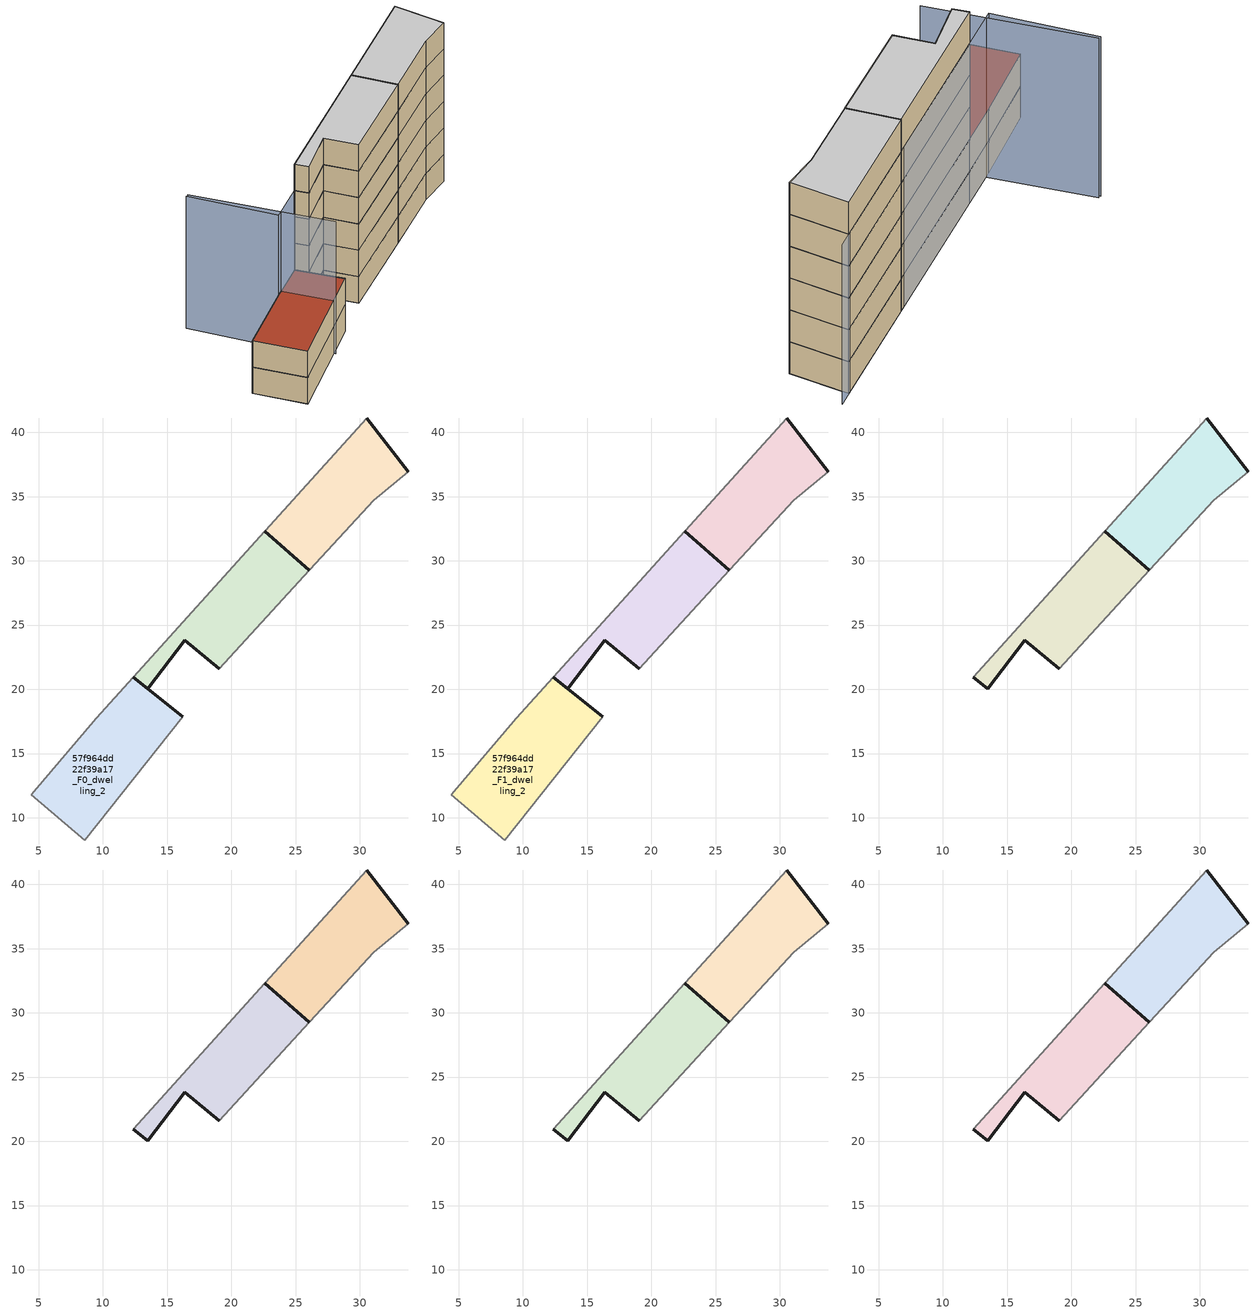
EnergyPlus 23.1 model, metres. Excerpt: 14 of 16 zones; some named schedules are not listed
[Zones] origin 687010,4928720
57f964dd22f39a17_F0_dwelling_0
 floor ground (EU_floor_Construction): 31.08,34.73 33.77,36.92 30.55,41.12 22.65,32.36 22.61,32.32 26.08,29.27 26.12,29.31 z0
 wall outside (EU_wall_Construction): 30.55,41.12 33.77,36.92 / 26.08,29.27 22.61,32.32 z0:3
 wall adiabatic (EU_wall_Construction): 33.77,36.92 31.08,34.73 26.12,29.31 26.08,29.27 / 22.61,32.32 22.65,32.36 30.55,41.12 z0:3
57f964dd22f39a17_F0_dwelling_1
 floor ground (EU_floor_Construction): 19.05,21.58 26.08,29.27 22.61,32.32 12.34,20.93 13.48,20.04 16.38,23.83 z0
 wall outside (EU_wall_Construction): 19.05,21.58 16.38,23.83 13.48,20.04 12.34,20.93 / 22.61,32.32 26.08,29.27 z0:3
 wall adiabatic (EU_wall_Construction): 12.34,20.93 22.61,32.32 / 26.08,29.27 19.05,21.58 z0:3
57f964dd22f39a17_F0_dwelling_2
 floor ground (EU_floor_Construction): 8.59,8.27 16.21,17.87 13.47,20.03 12.34,20.93 9.47,17.74 4.43,11.78 z0
 wall outside (EU_wall_Construction): 12.34,20.93 13.47,20.03 16.21,17.87 z0:3
 wall adiabatic (EU_wall_Construction): 16.21,17.87 8.59,8.27 4.43,11.78 9.47,17.74 12.34,20.93 z0:3
57f964dd22f39a17_F1_dwelling_0
 floor to 57f964dd22f39a17_F0_dwelling_0 (EU_floor_Construction): 31.08,34.73 33.76,36.92 30.55,41.12 22.65,32.36 22.61,32.32 26.08,29.27 26.12,29.31 z3
 wall outside (EU_wall_Construction): 30.55,41.12 33.77,36.92 / 26.08,29.27 22.61,32.32 z3:6
 wall adiabatic (EU_wall_Construction): 33.77,36.92 31.08,34.73 26.12,29.31 26.08,29.27 / 22.61,32.32 22.65,32.36 30.55,41.12 z3:6
57f964dd22f39a17_F1_dwelling_1
 floor to 57f964dd22f39a17_F0_dwelling_1 (EU_floor_Construction): 19.04,21.58 26.08,29.27 22.61,32.32 12.34,20.93 13.48,20.04 16.38,23.83 z3
 wall outside (EU_wall_Construction): 19.05,21.58 16.38,23.83 13.48,20.04 12.34,20.93 / 22.61,32.32 26.08,29.27 z3:6
 wall adiabatic (EU_wall_Construction): 12.34,20.93 22.61,32.32 / 26.08,29.27 19.05,21.58 z3:6
57f964dd22f39a17_F1_dwelling_2
 floor to 57f964dd22f39a17_F0_dwelling_2 (EU_floor_Construction): 8.59,8.27 16.21,17.87 13.47,20.03 12.34,20.93 9.47,17.74 4.43,11.78 z3
 wall outside (EU_wall_Construction): 12.34,20.93 13.47,20.03 16.21,17.87 z3:6
 wall adiabatic (EU_wall_Construction): 16.21,17.87 8.59,8.27 4.43,11.78 9.47,17.74 12.34,20.93 z3:6
 roof outside (EU_roof_Construction): 13.47,20.03 16.21,17.87 8.59,8.27 4.43,11.78 9.47,17.74 12.34,20.93 z6
57f964dd22f39a17_F2_dwelling_0
 floor to 57f964dd22f39a17_F1_dwelling_0 (EU_floor_Construction): 31.08,34.73 33.76,36.92 30.55,41.12 22.65,32.36 22.61,32.32 26.08,29.27 26.12,29.31 z6
 wall outside (EU_wall_Construction): 30.55,41.12 33.77,36.92 / 26.08,29.27 22.61,32.32 z6:9
 wall adiabatic (EU_wall_Construction): 33.77,36.92 31.08,34.73 26.12,29.31 26.08,29.27 / 22.61,32.32 22.65,32.36 30.55,41.12 z6:9
57f964dd22f39a17_F2_dwelling_1
 floor to 57f964dd22f39a17_F1_dwelling_1 (EU_floor_Construction): 19.04,21.58 26.08,29.27 22.61,32.32 12.34,20.93 13.48,20.04 16.38,23.83 z6
 wall outside (EU_wall_Construction): 19.05,21.58 16.38,23.83 13.48,20.04 12.34,20.93 / 22.61,32.32 26.08,29.27 z6:9
 wall adiabatic (EU_wall_Construction): 12.34,20.93 22.61,32.32 / 26.08,29.27 19.05,21.58 z6:9
57f964dd22f39a17_F3_dwelling_0
 floor to 57f964dd22f39a17_F2_dwelling_0 (EU_floor_Construction): 31.08,34.73 33.76,36.92 30.55,41.12 22.65,32.36 22.61,32.32 26.08,29.27 26.12,29.31 z9
 wall outside (EU_wall_Construction): 30.55,41.12 33.77,36.92 / 26.08,29.27 22.61,32.32 z9:12
 wall adiabatic (EU_wall_Construction): 33.77,36.92 31.08,34.73 26.12,29.31 26.08,29.27 / 22.61,32.32 22.65,32.36 30.55,41.12 z9:12
57f964dd22f39a17_F3_dwelling_1
 floor to 57f964dd22f39a17_F2_dwelling_1 (EU_floor_Construction): 19.04,21.58 26.08,29.27 22.61,32.32 12.34,20.93 13.48,20.04 16.38,23.83 z9
 wall outside (EU_wall_Construction): 19.05,21.58 16.38,23.83 13.48,20.04 12.34,20.93 / 22.61,32.32 26.08,29.27 z9:12
 wall adiabatic (EU_wall_Construction): 12.34,20.93 22.61,32.32 / 26.08,29.27 19.05,21.58 z9:12
57f964dd22f39a17_F4_dwelling_0
 floor to 57f964dd22f39a17_F3_dwelling_0 (EU_floor_Construction): 31.08,34.73 33.76,36.92 30.55,41.12 22.65,32.36 22.61,32.32 26.08,29.27 26.12,29.31 z12
 wall outside (EU_wall_Construction): 30.55,41.12 33.77,36.92 / 26.08,29.27 22.61,32.32 z12:15
 wall adiabatic (EU_wall_Construction): 33.77,36.92 31.08,34.73 26.12,29.31 26.08,29.27 / 22.61,32.32 22.65,32.36 30.55,41.12 z12:15
57f964dd22f39a17_F4_dwelling_1
 floor to 57f964dd22f39a17_F3_dwelling_1 (EU_floor_Construction): 19.04,21.58 26.08,29.27 22.61,32.32 12.34,20.93 13.48,20.04 16.38,23.83 z12
 wall outside (EU_wall_Construction): 19.05,21.58 16.38,23.83 13.48,20.04 12.34,20.93 / 22.61,32.32 26.08,29.27 z12:15
 wall adiabatic (EU_wall_Construction): 12.34,20.93 22.61,32.32 / 26.08,29.27 19.05,21.58 z12:15
57f964dd22f39a17_F5_dwelling_0
 floor to 57f964dd22f39a17_F4_dwelling_0 (EU_floor_Construction): 31.08,34.73 33.76,36.92 30.55,41.12 22.65,32.36 22.61,32.32 26.08,29.27 26.12,29.31 z15
 wall outside (EU_wall_Construction): 30.55,41.12 33.77,36.92 / 26.08,29.27 22.61,32.32 z15:18
 wall adiabatic (EU_wall_Construction): 33.77,36.92 31.08,34.73 26.12,29.31 26.08,29.27 / 22.61,32.32 22.65,32.36 30.55,41.12 z15:18
 ceiling to 57f964dd22f39a17_F6_dwelling_0 (EU_floor_Construction): 30.55,41.12 33.76,36.92 31.08,34.73 26.12,29.31 26.08,29.27 22.61,32.32 22.65,32.36 z18
57f964dd22f39a17_F5_dwelling_1
 floor to 57f964dd22f39a17_F4_dwelling_1 (EU_floor_Construction): 19.04,21.58 26.08,29.27 22.61,32.32 12.34,20.93 13.48,20.04 16.38,23.83 z15
 wall outside (EU_wall_Construction): 19.05,21.58 16.38,23.83 13.48,20.04 12.34,20.93 / 22.61,32.32 26.08,29.27 z15:18
 wall adiabatic (EU_wall_Construction): 12.34,20.93 22.61,32.32 / 26.08,29.27 19.05,21.58 z15:18
 ceiling to 57f964dd22f39a17_F6_dwelling_1 (EU_floor_Construction): 26.08,29.27 19.04,21.58 16.38,23.83 13.48,20.04 12.34,20.93 22.61,32.32 z18
shading: 2.88,24.02 14,14.84 / 31.53,42.21 9.47,17.75 / 9.47,17.75 2.68,23.87 z0:15
[Building]
EU S2 Campaign: North Axis=0; Terrain=City; Solar Distribution=FullExterior
[Site:Location]
Bologna: Latitude=44.5; Longitude=11.25; Time Zone=1; Elevation=37
[SizingPeriod:WeatherFileDays]
AnnualSizingPeriod: Begin Month=1; Begin Day of Month=1; End Month=12; End Day of Month=31; Day of Week for Start Day=Monday; Use Weather File Daylight Saving Period=No; Use Weather File Rain and Snow Indicators=No
[MATERIAL]
EU_InternalMass_Material: Roughness=MediumRough; Thickness=0.1; Conductivity=1; Density=1800; Specific Heat=900; Thermal Absorptance=0.9; Solar Absorptance=0.7; Visible Absorptance=0.7
[MATERIAL:NOMASS] Roughness=MediumRough; Thermal Absorptance=0.9; Solar Absorptance=0.7; Visible Absorptance=0.7
Name | Thermal Resistance
EU_wall_NoMass | 0.905828
EU_roof_NoMass | 0.37593
EU_floor_NoMass | 0.67114
[CONSTRUCTION]
EU_wall_Construction: EU_wall_NoMass
EU_roof_Construction: EU_roof_NoMass
EU_floor_Construction: EU_floor_NoMass
EU_InternalMass_Construction: EU_InternalMass_Material
[ZONE] Type=1; Multiplier=1; Ceiling Height=autocalculate; Floor Area=autocalculate; Part of Total Floor Area=Yes
Name | Volume
57f964dd22f39a17_F0_dwelling_0; 57f964dd22f39a17_F1_dwelling_0; 57f964dd22f39a17_F2_dwelling_0; 57f964dd22f39a17_F3_dwelling_0; 57f964dd22f39a17_F4_dwelling_0; 57f964dd22f39a17_F5_dwelling_0 | 161.884
57f964dd22f39a17_F0_dwelling_1 | 161.716
57f964dd22f39a17_F1_dwelling_1; 57f964dd22f39a17_F2_dwelling_1; 57f964dd22f39a17_F3_dwelling_1; 57f964dd22f39a17_F4_dwelling_1; 57f964dd22f39a17_F5_dwelling_1 | 161.715
57f964dd22f39a17_F0_dwelling_2; 57f964dd22f39a17_F1_dwelling_2 | 191.125
[INTERNALMASS] Construction=EU_InternalMass_Construction
Name | Zone or ZoneList | Surface Area
57f964dd22f39a17_F0_dwelling_0_EU_InternalMass | 57f964dd22f39a17_F0_dwelling_0 | 53.9631
57f964dd22f39a17_F0_dwelling_1_EU_InternalMass | 57f964dd22f39a17_F0_dwelling_1 | 53.9052
57f964dd22f39a17_F0_dwelling_2_EU_InternalMass | 57f964dd22f39a17_F0_dwelling_2 | 63.7123
57f964dd22f39a17_F1_dwelling_0_EU_InternalMass | 57f964dd22f39a17_F1_dwelling_0 | 53.9631
57f964dd22f39a17_F1_dwelling_1_EU_InternalMass | 57f964dd22f39a17_F1_dwelling_1 | 53.9052
57f964dd22f39a17_F1_dwelling_2_EU_InternalMass | 57f964dd22f39a17_F1_dwelling_2 | 63.7123
57f964dd22f39a17_F2_dwelling_0_EU_InternalMass | 57f964dd22f39a17_F2_dwelling_0 | 69.5819
57f964dd22f39a17_F2_dwelling_1_EU_InternalMass | 57f964dd22f39a17_F2_dwelling_1 | 101.987
57f964dd22f39a17_F3_dwelling_0_EU_InternalMass | 57f964dd22f39a17_F3_dwelling_0 | 69.5819
57f964dd22f39a17_F3_dwelling_1_EU_InternalMass | 57f964dd22f39a17_F3_dwelling_1 | 101.987
57f964dd22f39a17_F4_dwelling_0_EU_InternalMass | 57f964dd22f39a17_F4_dwelling_0 | 69.5819
57f964dd22f39a17_F4_dwelling_1_EU_InternalMass | 57f964dd22f39a17_F4_dwelling_1 | 101.987
57f964dd22f39a17_F5_dwelling_0_EU_InternalMass | 57f964dd22f39a17_F5_dwelling_0 | 69.5819
57f964dd22f39a17_F5_dwelling_1_EU_InternalMass | 57f964dd22f39a17_F5_dwelling_1 | 101.987
[OTHEREQUIPMENT] Fuel Type=Electricity; Design Level Calculation Method=Watts/Area; Power per Zone Floor Area=1; Fraction Latent=0; Fraction Radiant=0; Fraction Lost=0; Carbon Dioxide Generation Rate=0; EndUse Subcategory=EU_Step8_InternalGains
Name | Zone or ZoneList or Space or SpaceList | Schedule
EU_Step8_InternalGain_57f964dd22f39a17_F0_dwelling_0_f000 | 57f964dd22f39a17_F0_dwelling_0 | EU_Step8_GainSchedule_57f964dd22f39a17_F0_dwelling_0_f000
EU_Step8_InternalGain_57f964dd22f39a17_F0_dwelling_1_f000 | 57f964dd22f39a17_F0_dwelling_1 | EU_Step8_GainSchedule_57f964dd22f39a17_F0_dwelling_1_f000
EU_Step8_InternalGain_57f964dd22f39a17_F0_dwelling_2_f000 | 57f964dd22f39a17_F0_dwelling_2 | EU_Step8_GainSchedule_57f964dd22f39a17_F0_dwelling_2_f000
EU_Step8_InternalGain_57f964dd22f39a17_F1_dwelling_0_f000 | 57f964dd22f39a17_F1_dwelling_0 | EU_Step8_GainSchedule_57f964dd22f39a17_F1_dwelling_0_f000
EU_Step8_InternalGain_57f964dd22f39a17_F1_dwelling_1_f000 | 57f964dd22f39a17_F1_dwelling_1 | EU_Step8_GainSchedule_57f964dd22f39a17_F1_dwelling_1_f000
EU_Step8_InternalGain_57f964dd22f39a17_F1_dwelling_2_f000 | 57f964dd22f39a17_F1_dwelling_2 | EU_Step8_GainSchedule_57f964dd22f39a17_F1_dwelling_2_f000
EU_Step8_InternalGain_57f964dd22f39a17_F2_dwelling_0_f000 | 57f964dd22f39a17_F2_dwelling_0 | EU_Step8_GainSchedule_57f964dd22f39a17_F2_dwelling_0_f000
EU_Step8_InternalGain_57f964dd22f39a17_F2_dwelling_1_f000 | 57f964dd22f39a17_F2_dwelling_1 | EU_Step8_GainSchedule_57f964dd22f39a17_F2_dwelling_1_f000
EU_Step8_InternalGain_57f964dd22f39a17_F3_dwelling_0_f000 | 57f964dd22f39a17_F3_dwelling_0 | EU_Step8_GainSchedule_57f964dd22f39a17_F3_dwelling_0_f000
EU_Step8_InternalGain_57f964dd22f39a17_F3_dwelling_1_f000 | 57f964dd22f39a17_F3_dwelling_1 | EU_Step8_GainSchedule_57f964dd22f39a17_F3_dwelling_1_f000
EU_Step8_InternalGain_57f964dd22f39a17_F4_dwelling_0_f000 | 57f964dd22f39a17_F4_dwelling_0 | EU_Step8_GainSchedule_57f964dd22f39a17_F4_dwelling_0_f000
EU_Step8_InternalGain_57f964dd22f39a17_F4_dwelling_1_f000 | 57f964dd22f39a17_F4_dwelling_1 | EU_Step8_GainSchedule_57f964dd22f39a17_F4_dwelling_1_f000
EU_Step8_InternalGain_57f964dd22f39a17_F5_dwelling_0_f000 | 57f964dd22f39a17_F5_dwelling_0 | EU_Step8_GainSchedule_57f964dd22f39a17_F5_dwelling_0_f000
EU_Step8_InternalGain_57f964dd22f39a17_F5_dwelling_1_f000 | 57f964dd22f39a17_F5_dwelling_1 | EU_Step8_GainSchedule_57f964dd22f39a17_F5_dwelling_1_f000
[ZONEVENTILATION:DESIGNFLOWRATE] Schedule=EU_AlwaysOn; Design Flow Rate Calculation Method=AirChanges/Hour; Air Changes per Hour=0.73129; Ventilation Type=Natural; Fan Pressure Rise=0; Fan Total Efficiency=1; Constant Term Coefficient=1; Temperature Term Coefficient=0; Velocity Term Coefficient=0; Velocity Squared Term Coefficient=0; Minimum Indoor Temperature=-100; Maximum Indoor Temperature=100; Delta Temperature=-100; Minimum Outdoor Temperature=-100; Maximum Outdoor Temperature=100; Maximum Wind Speed=40
Name | Zone or ZoneList or Space or SpaceList
EU_ConstantAir_57f964dd22f39a17_F0_dwelling_0 | 57f964dd22f39a17_F0_dwelling_0
EU_ConstantAir_57f964dd22f39a17_F0_dwelling_1 | 57f964dd22f39a17_F0_dwelling_1
EU_ConstantAir_57f964dd22f39a17_F0_dwelling_2 | 57f964dd22f39a17_F0_dwelling_2
EU_ConstantAir_57f964dd22f39a17_F1_dwelling_0 | 57f964dd22f39a17_F1_dwelling_0
EU_ConstantAir_57f964dd22f39a17_F1_dwelling_1 | 57f964dd22f39a17_F1_dwelling_1
EU_ConstantAir_57f964dd22f39a17_F1_dwelling_2 | 57f964dd22f39a17_F1_dwelling_2
EU_ConstantAir_57f964dd22f39a17_F2_dwelling_0 | 57f964dd22f39a17_F2_dwelling_0
EU_ConstantAir_57f964dd22f39a17_F2_dwelling_1 | 57f964dd22f39a17_F2_dwelling_1
EU_ConstantAir_57f964dd22f39a17_F3_dwelling_0 | 57f964dd22f39a17_F3_dwelling_0
EU_ConstantAir_57f964dd22f39a17_F3_dwelling_1 | 57f964dd22f39a17_F3_dwelling_1
EU_ConstantAir_57f964dd22f39a17_F4_dwelling_0 | 57f964dd22f39a17_F4_dwelling_0
EU_ConstantAir_57f964dd22f39a17_F4_dwelling_1 | 57f964dd22f39a17_F4_dwelling_1
EU_ConstantAir_57f964dd22f39a17_F5_dwelling_0 | 57f964dd22f39a17_F5_dwelling_0
EU_ConstantAir_57f964dd22f39a17_F5_dwelling_1 | 57f964dd22f39a17_F5_dwelling_1
[HVACTEMPLATE:THERMOSTAT] Constant Heating Setpoint=20; Constant Cooling Setpoint=50
EU_HeatOnly_57f964dd22f39a17_F0_dwelling_0; EU_HeatOnly_57f964dd22f39a17_F0_dwelling_1; EU_HeatOnly_57f964dd22f39a17_F0_dwelling_2; EU_HeatOnly_57f964dd22f39a17_F1_dwelling_0; EU_HeatOnly_57f964dd22f39a17_F1_dwelling_1; EU_HeatOnly_57f964dd22f39a17_F1_dwelling_2; EU_HeatOnly_57f964dd22f39a17_F2_dwelling_0; EU_HeatOnly_57f964dd22f39a17_F2_dwelling_1; EU_HeatOnly_57f964dd22f39a17_F3_dwelling_0; EU_HeatOnly_57f964dd22f39a17_F3_dwelling_1; EU_HeatOnly_57f964dd22f39a17_F4_dwelling_0; EU_HeatOnly_57f964dd22f39a17_F4_dwelling_1; EU_HeatOnly_57f964dd22f39a17_F5_dwelling_0; EU_HeatOnly_57f964dd22f39a17_F5_dwelling_1; EU_HeatOnly_57f964dd22f39a17_F6_dwelling_0; EU_HeatOnly_57f964dd22f39a17_F6_dwelling_1
[HVACTEMPLATE:ZONE:IDEALLOADSAIRSYSTEM] System Availability Schedule=EU_AlwaysOn; Maximum Heating Supply Air Temperature=50; Minimum Cooling Supply Air Temperature=13; Maximum Heating Supply Air Humidity Ratio=0.0156; Minimum Cooling Supply Air Humidity Ratio=0.0077; Heating Limit=NoLimit; Cooling Limit=NoLimit; Heating Availability Schedule=EU_AlwaysOn; Cooling Availability Schedule=EU_CoolingOff; Dehumidification Control Type=ConstantSensibleHeatRatio; Cooling Sensible Heat Ratio=0.7; Dehumidification Setpoint=60; Humidification Control Type=None; Humidification Setpoint=30; Outdoor Air Method=None; Outdoor Air Flow Rate per Person=0.00944; Outdoor Air Flow Rate per Zone Floor Area=0; Outdoor Air Flow Rate per Zone=0; Demand Controlled Ventilation Type=None; Outdoor Air Economizer Type=NoEconomizer; Heat Recovery Type=None; Sensible Heat Recovery Effectiveness=0.7; Latent Heat Recovery Effectiveness=0.65
Name | Template Thermostat
57f964dd22f39a17_F0_dwelling_0 | EU_HeatOnly_57f964dd22f39a17_F0_dwelling_0
57f964dd22f39a17_F0_dwelling_1 | EU_HeatOnly_57f964dd22f39a17_F0_dwelling_1
57f964dd22f39a17_F0_dwelling_2 | EU_HeatOnly_57f964dd22f39a17_F0_dwelling_2
57f964dd22f39a17_F1_dwelling_0 | EU_HeatOnly_57f964dd22f39a17_F1_dwelling_0
57f964dd22f39a17_F1_dwelling_1 | EU_HeatOnly_57f964dd22f39a17_F1_dwelling_1
57f964dd22f39a17_F1_dwelling_2 | EU_HeatOnly_57f964dd22f39a17_F1_dwelling_2
57f964dd22f39a17_F2_dwelling_0 | EU_HeatOnly_57f964dd22f39a17_F2_dwelling_0
57f964dd22f39a17_F2_dwelling_1 | EU_HeatOnly_57f964dd22f39a17_F2_dwelling_1
57f964dd22f39a17_F3_dwelling_0 | EU_HeatOnly_57f964dd22f39a17_F3_dwelling_0
57f964dd22f39a17_F3_dwelling_1 | EU_HeatOnly_57f964dd22f39a17_F3_dwelling_1
57f964dd22f39a17_F4_dwelling_0 | EU_HeatOnly_57f964dd22f39a17_F4_dwelling_0
57f964dd22f39a17_F4_dwelling_1 | EU_HeatOnly_57f964dd22f39a17_F4_dwelling_1
57f964dd22f39a17_F5_dwelling_0 | EU_HeatOnly_57f964dd22f39a17_F5_dwelling_0
57f964dd22f39a17_F5_dwelling_1 | EU_HeatOnly_57f964dd22f39a17_F5_dwelling_1
[SIZING:ZONE] Zone Cooling Design Supply Air Temperature Input Method=SupplyAirTemperature; Zone Cooling Design Supply Air Temperature=13; Zone Heating Design Supply Air Temperature Input Method=SupplyAirTemperature; Zone Heating Design Supply Air Temperature=50; Zone Cooling Design Supply Air Humidity Ratio=0.008; Zone Heating Design Supply Air Humidity Ratio=0.008; Cooling Design Air Flow Method=DesignDay; Cooling Design Air Flow Rate=0; Cooling Minimum Air Flow per Zone Floor Area=0.000762; Cooling Minimum Air Flow=0; Cooling Minimum Air Flow Fraction=0.2; Heating Design Air Flow Method=DesignDay; Heating Design Air Flow Rate=0; Heating Maximum Air Flow per Zone Floor Area=0.002032; Heating Maximum Air Flow=0.141576; Heating Maximum Air Flow Fraction=0.3; Account for Dedicated Outdoor Air System=No; Dedicated Outdoor Air System Control Strategy=NeutralSupplyAir; Dedicated Outdoor Air Low Setpoint Temperature for Design=autosize; Dedicated Outdoor Air High Setpoint Temperature for Design=autosize; Zone Load Sizing Method=Sensible Load Only No Latent Load; Zone Latent Cooling Design Supply Air Humidity Ratio Input Method=HumidityRatioDifference; Zone Cooling Design Supply Air Humidity Ratio Difference=0.005; Zone Latent Heating Design Supply Air Humidity Ratio Input Method=HumidityRatioDifference; Zone Humidification Design Supply Air Humidity Ratio Difference=0.005
57f964dd22f39a17_F0_dwelling_0; 57f964dd22f39a17_F0_dwelling_1; 57f964dd22f39a17_F0_dwelling_2; 57f964dd22f39a17_F1_dwelling_0; 57f964dd22f39a17_F1_dwelling_1; 57f964dd22f39a17_F1_dwelling_2; 57f964dd22f39a17_F2_dwelling_0; 57f964dd22f39a17_F2_dwelling_1; 57f964dd22f39a17_F3_dwelling_0; 57f964dd22f39a17_F3_dwelling_1; 57f964dd22f39a17_F4_dwelling_0; 57f964dd22f39a17_F4_dwelling_1; 57f964dd22f39a17_F5_dwelling_0; 57f964dd22f39a17_F5_dwelling_1
